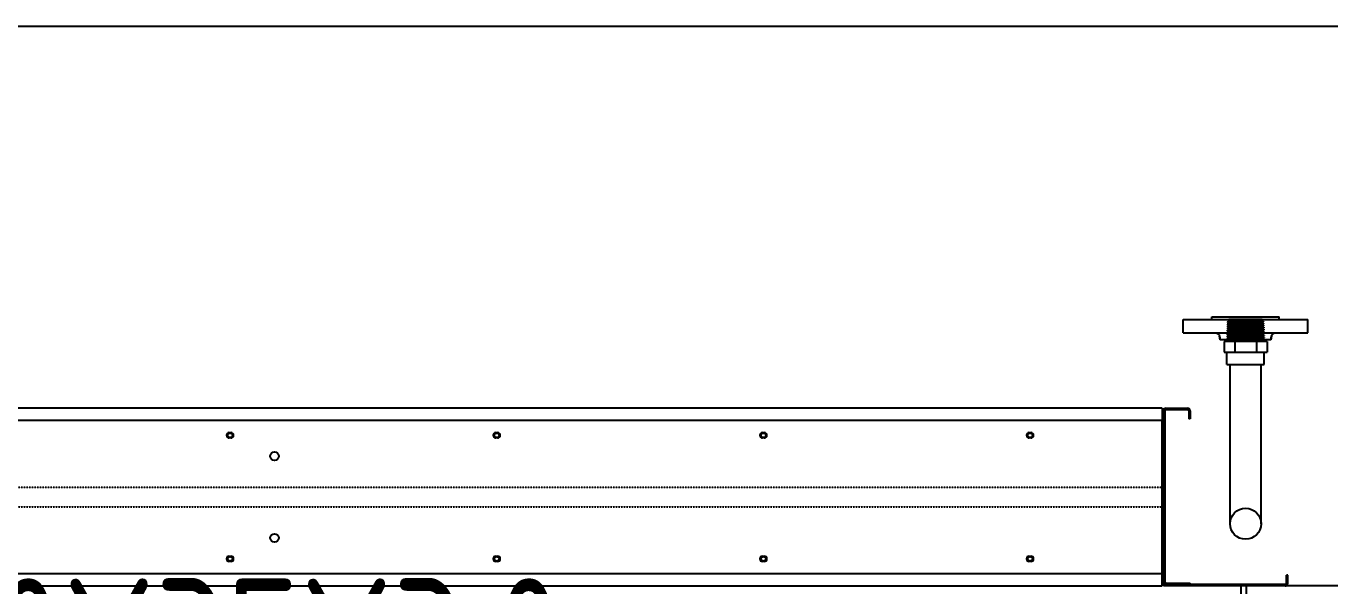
# Model space of a CAD drawing. Header units: millimetres. Extents: x -198529 to 244266, y -64 to 158464.
# Drawn here: x -144928 to -143461, y 112290 to 112920 of the extents above; entities that cross this region are included whole.
import ezdxf

# ---------------------------------------------------------------- set-up
doc = ezdxf.new("R2010")
doc.units = ezdxf.units.MM
doc.linetypes.add('HIDDEN', pattern=[0.2, 0.1, -0.1])
for name, color, linetype in [('0-DCC', 30, 'Continuous'), ('0-DCC-STRUC-T', 4, 'Continuous'), ('3_ALL_AXES', 7, 'Continuous'), ('7_ALL_FEATURES', 7, 'Continuous'), ('COIL-BANK', 8, 'Continuous'), ('K-CEIL-DCC-RACK', 10, 'Continuous')]:
    doc.layers.add(name, color=color, linetype=linetype)
doc.styles.add('EDRI-COM', font='tssdeng.shx', dxfattribs={"width": 0.8, "bigfont": 'hztxt.shx'})

# ---------------------------------------------------------------- blocks, each defined once
blk = doc.blocks.new('32')
at = {"layer": '3_ALL_AXES', "color": 7, "linetype": 'Continuous'}
for p, q in [((1186.6, 35.5), (1186.6, -104.5)), ((1201.6, 35.5), (1186.6, 35.5)), ((1201.6, 35.5), (1201.6, -104.5)), ((1183.6, 3.5), (1183.6, -72.5)), ((1186.6, 3.5), (1183.6, 3.5)), ((1209.6, -6.1), (1205.6, -5.3)), ((1209.6, -62.9), (1209.6, -6.1)), ((1186.6, -72.5), (1183.6, -72.5)), ((1209.6, -62.9), (1205.6, -63.7)), ((1201.6, -104.5), (1186.6, -104.5))]:
    blk.add_line(p, q, dxfattribs=at)
at = {"layer": '7_ALL_FEATURES', "color": 7, "linetype": 'Continuous'}
for p, q in [((1205.6, -5.3), (1209.6, -6.1)), ((1205.6, -63.7), (1209.6, -62.9))]:
    blk.add_line(p, q, dxfattribs=at)
for centre, start, end in [((1206.6, -0.4), 180, 258.6901), ((1206.6, -68.6), 101.3099, 180)]:
    blk.add_arc(centre, 5, start, end, dxfattribs=at)
blk = doc.blocks.new('DCC2850x2300(右)水平')
at = {"color": 0, "linetype": 'Continuous'}
for p, q in [((55076.3, -142002.3), (55076.3, -142002.7)), ((55076.3, -142002.3), (55076.4, -142002.3)), ((55076.3, -142002.7), (55076.4, -142002.8)), ((55078, -142003.4), (55076.3, -142004.6)), ((55078.2, -141998.8), (55076.4, -142000)), ((55076.4, -142000), (55076.4, -142000.4)), ((55076.4, -142000), (55076.4, -142000)), ((55076.4, -142000.4), (55076.4, -142000.5)), ((55076.4, -142000.5), (55078.1, -142001.1)), ((55078.1, -142001.1), (55076.4, -142002.3)), ((55076.4, -142002.8), (55078, -142003.4)), ((55078.2, -141996.5), (55076.5, -141997.7)), ((55076.5, -141997.7), (55076.5, -141998.1)), ((55076.5, -141997.7), (55076.5, -141997.7)), ((55076.5, -141998.1), (55076.5, -141998.2)), ((55076.5, -141998.2), (55078.2, -141998.8)), ((55078.1, -141994.5), (55076.7, -141995.9)), ((55076.7, -141995.9), (55076.7, -141995.9)), ((55076.7, -141995.9), (55078.2, -141996.5)), ((55078, -142003.4), (55078, -142003.4)), ((55115.4, -141994.5), (55078.1, -141994.5)), ((55078.1, -142001.1), (55078.1, -142001.1)), ((55078.3, -141996.5), (55078.2, -141996.5)), ((55078.2, -141998.8), (55078.2, -141998.8)), ((55104.5, -142002), (55096.8, -142002.2)), ((55115.2, -141995.4), (55115.3, -141995.4)), ((55115.3, -141995.4), (55116, -141995.1)), ((55117, -141996.5), (55115.3, -141995.4)), ((55115.3, -141997.7), (55117, -141997)), ((55117.1, -141998.8), (55115.3, -141997.7)), ((55115.3, -141997.7), (55115.3, -141997.7)), ((55115.4, -141994.5), (55116, -141995.1)), ((55115.4, -142000), (55117.1, -141999.3)), ((55117.1, -142001.1), (55115.4, -142000)), ((55115.4, -142000), (55115.4, -142000)), ((55115.4, -142002.3), (55115.5, -142002.3)), ((55115.5, -142002.3), (55117.1, -142001.6)), ((55117.2, -142003.4), (55115.5, -142002.3)), ((55115.5, -142004.6), (55117.2, -142003.9)), ((55116, -141995.1), (55116, -141995.1)), ((55117, -141996.5), (55117, -141997)), ((55117, -141996.5), (55117, -141996.5)), ((55117, -141997), (55117, -141997)), ((55117.1, -141998.8), (55117.1, -141999.3)), ((55117.1, -141998.8), (55117.1, -141998.8)), ((55117.1, -141999.3), (55117.1, -141999.3)), ((55117.1, -142001.1), (55117.2, -142001.6)), ((55117.1, -142001.1), (55117.1, -142001.1)), ((55117.2, -142003.4), (55117.2, -142003.9)), ((55117.2, -142003.4), (55117.2, -142003.4)), ((55117.2, -142003.9), (55117.2, -142003.9)), ((55075.8, -142018.4), (55075.8, -142019.5)), ((55075.8, -142018.4), (55075.9, -142018.4)), ((55077.7, -142014.9), (55075.9, -142016.1)), ((55075.9, -142016.1), (55075.9, -142016.5)), ((55075.9, -142016.1), (55075.9, -142016.1)), ((55075.9, -142016.5), (55075.9, -142016.6)), ((55075.9, -142016.6), (55077.6, -142017.2)), ((55077.6, -142017.2), (55075.9, -142018.4)), ((55076.1, -142011.5), (55076, -142011.9)), ((55076, -142011.9), (55076.1, -142012)), ((55077.7, -142012.6), (55076, -142013.8)), ((55076, -142013.8), (55076, -142014.2)), ((55076, -142013.8), (55076, -142013.8)), ((55076, -142014.2), (55076, -142014.3)), ((55076, -142014.3), (55077.7, -142014.9)), ((55077.9, -142008), (55076.1, -142009.2)), ((55076.1, -142009.2), (55076.1, -142009.6)), ((55076.1, -142009.2), (55076.1, -142009.2)), ((55076.1, -142009.7), (55077.8, -142010.3)), ((55077.8, -142010.3), (55076.1, -142011.5)), ((55076.1, -142011.5), (55076.1, -142011.5)), ((55076.1, -142012), (55077.7, -142012.6)), ((55077.9, -142005.7), (55076.2, -142006.9)), ((55076.2, -142006.9), (55076.2, -142007.3)), ((55076.2, -142006.9), (55076.2, -142006.9)), ((55076.2, -142007.3), (55076.2, -142007.4)), ((55076.2, -142007.4), (55077.9, -142008)), ((55076.3, -142004.6), (55076.3, -142005)), ((55076.3, -142004.6), (55076.3, -142004.6)), ((55076.3, -142005), (55076.3, -142005.1)), ((55076.3, -142005.1), (55077.9, -142005.7)), ((55077.6, -142017.2), (55077.6, -142017.2)), ((55077.8, -142012.6), (55077.7, -142012.6)), ((55077.7, -142014.9), (55077.7, -142014.9)), ((55077.8, -142010.3), (55077.8, -142010.3)), ((55078, -142005.7), (55077.9, -142005.7)), ((55077.9, -142008), (55077.9, -142008)), ((55117.3, -142005.7), (55115.5, -142004.6)), ((55115.5, -142004.6), (55115.5, -142004.6)), ((55115.6, -142006.9), (55117.3, -142006.2)), ((55117.4, -142008), (55115.6, -142006.9)), ((55115.6, -142006.9), (55115.6, -142006.9)), ((55115.7, -142009.2), (55117.4, -142008.5)), ((55117.4, -142010.3), (55115.7, -142009.2)), ((55115.7, -142009.2), (55115.7, -142009.2)), ((55115.7, -142011.5), (55115.8, -142011.5)), ((55115.8, -142011.5), (55117.4, -142010.8)), ((55117.5, -142012.6), (55115.8, -142011.5)), ((55115.8, -142013.8), (55117.5, -142013.1)), ((55117.6, -142014.9), (55115.8, -142013.8)), ((55115.8, -142013.8), (55115.8, -142013.8)), ((55115.9, -142016.1), (55117.6, -142015.4)), ((55117.6, -142017.2), (55115.9, -142016.1)), ((55115.9, -142016.1), (55115.9, -142016.1)), ((55117.3, -142005.7), (55117.3, -142006.2)), ((55117.3, -142005.7), (55117.3, -142005.7)), ((55117.3, -142006.2), (55117.3, -142006.2)), ((55117.4, -142008), (55117.4, -142008.5)), ((55117.4, -142008), (55117.4, -142008)), ((55117.4, -142008.5), (55117.4, -142008.5)), ((55117.4, -142010.3), (55117.4, -142010.8)), ((55117.4, -142010.3), (55117.4, -142010.3)), ((55117.4, -142010.8), (55117.4, -142010.8)), ((55117.5, -142012.6), (55117.5, -142013.1)), ((55117.5, -142012.6), (55117.5, -142012.6)), ((55117.5, -142013.1), (55117.5, -142013.1)), ((55117.6, -142014.9), (55117.6, -142015.4)), ((55117.6, -142014.9), (55117.6, -142014.9)), ((55117.6, -142015.4), (55117.6, -142015.4)), ((55117.6, -142017.2), (55117.7, -142019.5)), ((55117.6, -142017.2), (55117.6, -142017.2)), ((55072.5, -142019.5), (55072.5, -142031.5)), ((55121, -142019.5), (55072.5, -142019.5)), ((55072.5, -142031.5), (55121, -142031.5)), ((55075.8, -142045.5), (55075.8, -142031.5)), ((55084.6, -142019.5), (55084.6, -142031.5)), ((55108.9, -142019.5), (55108.9, -142031.5)), ((55117.8, -142045.5), (55117.8, -142031.5)), ((55121, -142019.5), (55121, -142031.5)), ((55075.8, -142045.5), (55117.8, -142045.5)), ((55079.3, -142224.5), (55079.3, -142045.5)), ((55114.3, -142224.5), (55114.3, -142045.5)), ((55002.8, -142094.5), (52355.8, -142094.5)), ((55002.8, -142094.5), (55002.8, -142108.5)), ((55004.3, -142096), (55002.8, -142096)), ((55004.3, -142293), (55004.3, -142096)), ((55005.8, -142097.5), (55005.8, -142290)), ((55007.3, -142094.5), (55031.3, -142094.5)), ((55007.3, -142096), (55031.3, -142096)), ((55032.8, -142097.5), (55032.8, -142106.5)), ((55034.3, -142106.5), (55032.8, -142106.5)), ((55034.3, -142097.5), (55034.3, -142106.5)), ((55002.8, -142108.5), (52355.8, -142108.5)), ((55002.8, -142280.5), (55002.8, -142108.5)), ((53953.3, -142122), (53955.3, -142122)), ((53955.3, -142128), (53953.3, -142128)), ((54253.3, -142122), (54255.3, -142122)), ((54255.3, -142128), (54253.3, -142128)), ((54553.3, -142122), (54555.3, -142122)), ((54555.3, -142128), (54553.3, -142128)), ((54853.3, -142122), (54855.3, -142122)), ((54855.3, -142128), (54853.3, -142128)), ((53953.3, -142261), (53955.3, -142261)), ((53955.3, -142267), (53953.3, -142267)), ((54253.3, -142261), (54255.3, -142261)), ((54255.3, -142267), (54253.3, -142267)), ((54553.3, -142261), (54555.3, -142261)), ((54555.3, -142267), (54553.3, -142267)), ((54853.3, -142261), (54855.3, -142261)), ((54855.3, -142267), (54853.3, -142267)), ((52355.8, -142280.5), (55002.8, -142280.5)), ((55002.8, -142294.5), (55002.8, -142280.5)), ((55142.8, -142291.5), (55142.8, -142282.5)), ((55144.3, -142282.5), (55142.8, -142282.5)), ((55144.3, -142291.5), (55144.3, -142282.5)), ((52355.8, -142294.5), (55002.8, -142294.5)), ((55004.3, -142293), (55002.8, -142293)), ((55004.3, -142293), (55004.3, -142294.5)), ((55141.3, -142293), (55004.3, -142293)), ((55141.3, -142294.5), (55004.3, -142294.5)), ((55007.3, -142291.5), (55034.3, -142291.5)), ((55034.3, -142293), (55034.3, -142291.5))]:
    blk.add_line(p, q, dxfattribs=at)
at = {"color": 0, "linetype": 'HIDDEN'}
for p, q in [((52355.8, -142183.5), (55004.3, -142183.5)), ((52355.8, -142205.5), (55004.3, -142205.5))]:
    blk.add_line(p, q, dxfattribs=at)
at = {"color": 0, "linetype": 'Continuous'}
for centre, radius in [((53954.3, -142125), 2.6), ((54254.3, -142125), 2.6), ((54554.3, -142125), 2.6), ((54854.3, -142125), 2.6), ((54004.3, -142148.5), 4.77), ((55096.8, -142224.5), 17.5), ((54004.3, -142240.5), 4.77), ((53954.3, -142264), 2.6), ((54254.3, -142264), 2.6), ((54554.3, -142264), 2.6), ((54854.3, -142264), 2.6)]:
    blk.add_circle(centre, radius, dxfattribs=at)
for centre, radius, start, end in [((55007.3, -142097.5), 3, 90, 180), ((55007.3, -142097.5), 1.5, 90, 180), ((55031.3, -142097.5), 3, 0, 90), ((55031.3, -142097.5), 1.5, 0, 90), ((53953.3, -142125), 3, 90, 270), ((53955.3, -142125), 3, 270, 90), ((54253.3, -142125), 3, 90, 270), ((54255.3, -142125), 3, 270, 90), ((54553.3, -142125), 3, 90, 270), ((54555.3, -142125), 3, 270, 90), ((54853.3, -142125), 3, 90, 270), ((54855.3, -142125), 3, 270, 90), ((53953.3, -142264), 3, 90, 270), ((53955.3, -142264), 3, 270, 90), ((54253.3, -142264), 3, 90, 270), ((54255.3, -142264), 3, 270, 90), ((54553.3, -142264), 3, 90, 270), ((54555.3, -142264), 3, 270, 90), ((54853.3, -142264), 3, 90, 270), ((54855.3, -142264), 3, 270, 90), ((55007.3, -142290), 3, 180, 270), ((55007.3, -142290), 1.5, 180, 270), ((55141.3, -142291.5), 3, 270, 0), ((55141.3, -142291.5), 1.5, 270, 0)]:
    blk.add_arc(centre, radius, start, end, dxfattribs=at)
for points, knots in [([(55096.8, -142002.2), (55095.4, -142002.2), (55092.8, -142002.2), (55089, -142002.3), (55085.6, -142002.4), (55082.9, -142002.4), (55081, -142002.5), (55079.8, -142002.5), (55078.8, -142002.6), (55078, -142002.6), (55077.3, -142002.6), (55076.8, -142002.7), (55076.6, -142002.7), (55076.4, -142002.7), (55076.4, -142002.7), (55076.3, -142002.7), (55076.3, -142002.7)], [0, 0, 0, 0, 0.194886, 0.382289, 0.555028, 0.706456, 0.772327, 0.830766, 0.881217, 0.923194, 0.956296, 0.980218, 0.988666, 0.994755, 0.99849, 1, 1, 1, 1]), ([(55076.3, -142004.6), (55076.3, -142004.5), (55076.5, -142004.5), (55076.8, -142004.5), (55077.4, -142004.5), (55078.1, -142004.4), (55078.9, -142004.4), (55080.4, -142004.3), (55082.7, -142004.3), (55085.7, -142004.2), (55089.1, -142004.1), (55092.9, -142004.1), (55095.5, -142004), (55096.8, -142004)], [0, 0, 0, 0, 0.007443, 0.024002, 0.049608, 0.084036, 0.126976, 0.178032, 0.302526, 0.452904, 0.623591, 0.808236, 1, 1, 1, 1]), ([(55076.4, -142000), (55076.5, -141999.9), (55076.6, -141999.9), (55077, -141999.9), (55077.5, -141999.9), (55078.2, -141999.8), (55079.1, -141999.8), (55080.5, -141999.7), (55082.8, -141999.7), (55085.8, -141999.6), (55089.2, -141999.5), (55092.9, -141999.5), (55095.5, -141999.4), (55096.8, -141999.4)], [0, 0, 0, 0, 0.007522, 0.024149, 0.04981, 0.084282, 0.127252, 0.178328, 0.302827, 0.453168, 0.623785, 0.808339, 1, 1, 1, 1]), ([(55096.8, -141999.9), (55095.4, -141999.9), (55092.8, -141999.9), (55089.1, -142000), (55085.6, -142000.1), (55083, -142000.1), (55081.1, -142000.2), (55079.9, -142000.2), (55078.9, -142000.3), (55078, -142000.3), (55077.3, -142000.3), (55076.9, -142000.4), (55076.6, -142000.4), (55076.5, -142000.4), (55076.4, -142000.4), (55076.4, -142000.4), (55076.4, -142000.4)], [0, 0, 0, 0, 0.194884, 0.382286, 0.555024, 0.706453, 0.772323, 0.830762, 0.881213, 0.92319, 0.956293, 0.980215, 0.988663, 0.994753, 0.998489, 1, 1, 1, 1]), ([(55076.4, -142002.3), (55076.4, -142002.2), (55076.6, -142002.2), (55076.9, -142002.2), (55077.4, -142002.2), (55078.1, -142002.1), (55079, -142002.1), (55080.5, -142002), (55082.7, -142002), (55085.7, -142001.9), (55089.2, -142001.8), (55092.9, -142001.8), (55095.5, -142001.7), (55096.8, -142001.7)], [0, 0, 0, 0, 0.007512, 0.02413, 0.049784, 0.084251, 0.127219, 0.178293, 0.302791, 0.453138, 0.623764, 0.808328, 1, 1, 1, 1]), ([(55076.5, -141997.7), (55076.5, -141997.6), (55076.7, -141997.6), (55077, -141997.6), (55077.6, -141997.6), (55078.3, -141997.5), (55079.1, -141997.5), (55080.6, -141997.4), (55082.8, -141997.4), (55085.8, -141997.3), (55089.2, -141997.2), (55092.9, -141997.2), (55095.5, -141997.1), (55096.8, -141997.1)], [0, 0, 0, 0, 0.007527, 0.024157, 0.049822, 0.084296, 0.127269, 0.178346, 0.302844, 0.453185, 0.623799, 0.808346, 1, 1, 1, 1]), ([(55096.8, -141997.6), (55095.4, -141997.6), (55092.9, -141997.6), (55089.1, -141997.7), (55085.6, -141997.8), (55083, -141997.8), (55081.1, -141997.9), (55080, -141997.9), (55078.9, -141998), (55078.1, -141998), (55077.4, -141998), (55077, -141998.1), (55076.7, -141998.1), (55076.6, -141998.1), (55076.5, -141998.1), (55076.5, -141998.1), (55076.5, -141998.1)], [0, 0, 0, 0, 0.19488, 0.382281, 0.555016, 0.706441, 0.77231, 0.83075, 0.881201, 0.923179, 0.956283, 0.980207, 0.988657, 0.994748, 0.998486, 1, 1, 1, 1]), ([(55096.8, -141995.5), (55095.5, -141995.5), (55092.9, -141995.5), (55089.2, -141995.6), (55085.8, -141995.6), (55083.2, -141995.7), (55081.4, -141995.7), (55080.2, -141995.7), (55079.2, -141995.8), (55078.3, -141995.8), (55077.7, -141995.8), (55077.2, -141995.8), (55076.9, -141995.9), (55076.8, -141995.9), (55076.7, -141995.9), (55076.7, -141995.9), (55076.7, -141995.9)], [0, 0, 0, 0, 0.193208, 0.37938, 0.551313, 0.702383, 0.768258, 0.826835, 0.877567, 0.919981, 0.953681, 0.978364, 0.987255, 0.993823, 0.998059, 1, 1, 1, 1]), ([(55103.9, -142002.7), (55102.4, -142002.7), (55099.5, -142002.8), (55095, -142002.9), (55090.7, -142003), (55087.3, -142003), (55084.8, -142003.1), (55083.2, -142003.2), (55081.7, -142003.2), (55080.5, -142003.2), (55079.5, -142003.3), (55078.8, -142003.3), (55078.4, -142003.4), (55078.1, -142003.4), (55078.1, -142003.4), (55078, -142003.4)], [0, 0, 0, 0, 0.168288, 0.342742, 0.513259, 0.669976, 0.740262, 0.803796, 0.859648, 0.906992, 0.94517, 0.973638, 0.991944, 0.997245, 1, 1, 1, 1]), ([(55115.4, -142000), (55115.3, -142000), (55115.1, -142000), (55114.8, -142000.1), (55114.3, -142000.1), (55113.3, -142000.2), (55111.7, -142000.2), (55109.4, -142000.3), (55106.6, -142000.4), (55103.5, -142000.4), (55100.1, -142000.5), (55096.6, -142000.6), (55093.1, -142000.6), (55089.7, -142000.7), (55086.6, -142000.8), (55083.9, -142000.8), (55081.9, -142000.9), (55080.5, -142000.9), (55079.7, -142001), (55079.1, -142001), (55078.6, -142001), (55078.3, -142001.1), (55078.2, -142001.1), (55078.1, -142001.1)], [0, 0, 0, 0, 0.004718, 0.013916, 0.02757, 0.04553, 0.093694, 0.156696, 0.232213, 0.317503, 0.409437, 0.504668, 0.599711, 0.691107, 0.775508, 0.849856, 0.911414, 0.936697, 0.95798, 0.975064, 0.987833, 0.996164, 1, 1, 1, 1]), ([(55115.3, -141997.7), (55115.2, -141997.7), (55115.1, -141997.7), (55114.7, -141997.8), (55114.2, -141997.8), (55113.2, -141997.9), (55111.6, -141997.9), (55109.3, -141998), (55106.6, -141998.1), (55103.4, -141998.1), (55100.1, -141998.2), (55096.6, -141998.3), (55093.1, -141998.3), (55089.7, -141998.4), (55086.6, -141998.5), (55083.9, -141998.5), (55081.9, -141998.6), (55080.6, -141998.6), (55079.8, -141998.7), (55079.2, -141998.7), (55078.7, -141998.7), (55078.4, -141998.8), (55078.2, -141998.8), (55078.2, -141998.8)], [0, 0, 0, 0, 0.004723, 0.013928, 0.027578, 0.04554, 0.093706, 0.156709, 0.232217, 0.317505, 0.409432, 0.504656, 0.599696, 0.691086, 0.775482, 0.849832, 0.911386, 0.936673, 0.957957, 0.975048, 0.987818, 0.996149, 1, 1, 1, 1]), ([(55115.2, -141995.4), (55115.2, -141995.4), (55115, -141995.4), (55114.7, -141995.5), (55114.2, -141995.5), (55113.2, -141995.6), (55111.6, -141995.6), (55109.3, -141995.7), (55106.5, -141995.8), (55103.4, -141995.8), (55100, -141995.9), (55096.6, -141996), (55093.1, -141996), (55089.8, -141996.1), (55086.7, -141996.2), (55084, -141996.2), (55082, -141996.3), (55080.6, -141996.3), (55079.9, -141996.4), (55079.2, -141996.4), (55078.8, -141996.4), (55078.5, -141996.5), (55078.3, -141996.5), (55078.3, -141996.5)], [0, 0, 0, 0, 0.004738, 0.013949, 0.02759, 0.045563, 0.093728, 0.156738, 0.232245, 0.317527, 0.409451, 0.504669, 0.599701, 0.691086, 0.775476, 0.849819, 0.911375, 0.936654, 0.957941, 0.97504, 0.987802, 0.996136, 1, 1, 1, 1]), ([(55116, -141995.1), (55116, -141995.1), (55115.8, -141995.1), (55115.5, -141995.1), (55115, -141995.2), (55114.3, -141995.2), (55113.5, -141995.2), (55112.1, -141995.3), (55110, -141995.3), (55107.1, -141995.3), (55103.9, -141995.4), (55100.4, -141995.4), (55098, -141995.5), (55096.8, -141995.5)], [0, 0, 0, 0, 0.007979, 0.025065, 0.051136, 0.085945, 0.129166, 0.180396, 0.304907, 0.4549, 0.624914, 0.808803, 1, 1, 1, 1]), ([(55096.8, -141997.1), (55098.1, -141997.1), (55100.7, -141997), (55104.4, -141997), (55107.9, -141996.9), (55110.5, -141996.8), (55112.4, -141996.8), (55113.5, -141996.7), (55114.6, -141996.7), (55115.4, -141996.7), (55116.1, -141996.6), (55116.5, -141996.6), (55116.8, -141996.6), (55116.9, -141996.6), (55117, -141996.6), (55117, -141996.5), (55117, -141996.5)], [0, 0, 0, 0, 0.195025, 0.382532, 0.555337, 0.706796, 0.772667, 0.831096, 0.881524, 0.923465, 0.956518, 0.980374, 0.988786, 0.994834, 0.998525, 1, 1, 1, 1]), ([(55117, -141997), (55116.9, -141997), (55116.8, -141997.1), (55116.4, -141997.1), (55115.9, -141997.1), (55115.2, -141997.2), (55114.3, -141997.2), (55112.8, -141997.2), (55110.6, -141997.3), (55107.6, -141997.4), (55104.2, -141997.4), (55100.6, -141997.5), (55098, -141997.6), (55096.8, -141997.6)], [0, 0, 0, 0, 0.008991, 0.0269, 0.053623, 0.08893, 0.132504, 0.183955, 0.30855, 0.458206, 0.627504, 0.810302, 1, 1, 1, 1]), ([(55096.8, -141999.4), (55098.1, -141999.4), (55100.7, -141999.3), (55104.4, -141999.3), (55107.9, -141999.2), (55110.6, -141999.1), (55112.4, -141999.1), (55113.6, -141999), (55114.6, -141999), (55115.5, -141999), (55116.1, -141998.9), (55116.6, -141998.9), (55116.8, -141998.9), (55117, -141998.9), (55117, -141998.9), (55117.1, -141998.8), (55117.1, -141998.8)], [0, 0, 0, 0, 0.195029, 0.382539, 0.555347, 0.706806, 0.772677, 0.831105, 0.881532, 0.923473, 0.956524, 0.98038, 0.98879, 0.994837, 0.998528, 1, 1, 1, 1]), ([(55117.1, -141999.3), (55117, -141999.3), (55116.8, -141999.4), (55116.5, -141999.4), (55115.9, -141999.4), (55115.2, -141999.5), (55114.3, -141999.5), (55112.8, -141999.5), (55110.6, -141999.6), (55107.6, -141999.7), (55104.2, -141999.7), (55100.6, -141999.8), (55098.1, -141999.9), (55096.8, -141999.9)], [0, 0, 0, 0, 0.008986, 0.02689, 0.05361, 0.088914, 0.132486, 0.183937, 0.308532, 0.45819, 0.627492, 0.810295, 1, 1, 1, 1]), ([(55096.8, -142001.7), (55098.1, -142001.7), (55100.7, -142001.6), (55104.5, -142001.6), (55107.9, -142001.5), (55110.6, -142001.4), (55112.5, -142001.4), (55113.7, -142001.3), (55114.7, -142001.3), (55115.5, -142001.3), (55116.2, -142001.2), (55116.7, -142001.2), (55116.9, -142001.2), (55117, -142001.2), (55117.1, -142001.2), (55117.1, -142001.1), (55117.1, -142001.1)], [0, 0, 0, 0, 0.195031, 0.382541, 0.55535, 0.706811, 0.772681, 0.831109, 0.881535, 0.923476, 0.956527, 0.980383, 0.988793, 0.99484, 0.99853, 1, 1, 1, 1]), ([(55117.2, -142003.9), (55117.2, -142003.9), (55117, -142004), (55116.6, -142004), (55116.1, -142004), (55115.3, -142004.1), (55114.5, -142004.1), (55113, -142004.1), (55110.7, -142004.2), (55107.7, -142004.3), (55104.3, -142004.3), (55100.6, -142004.4), (55098.1, -142004.5), (55096.8, -142004.5)], [0, 0, 0, 0, 0.00896, 0.026843, 0.053545, 0.088835, 0.132398, 0.183843, 0.308437, 0.458107, 0.627431, 0.810263, 1, 1, 1, 1]), ([(55096.8, -142004), (55097.4, -142004), (55100, -142003.9), (55102.6, -142003.9), (55104.5, -142003.9)], [0, 0, 0, 0, 0.255994, 1, 1, 1, 1]), ([(55115.4, -142002.3), (55115.3, -142002.3), (55115, -142002.4), (55114.3, -142002.4), (55113.3, -142002.5), (55111.9, -142002.5), (55110.3, -142002.6), (55107.5, -142002.6), (55105.4, -142002.7), (55103.9, -142002.7)], [0, 0, 0, 0, 0.0276, 0.08675, 0.176349, 0.294613, 0.439281, 0.60732, 1, 1, 1, 1]), ([(55117.1, -142001.6), (55117.1, -142001.6), (55117, -142001.6), (55116.6, -142001.7), (55115.9, -142001.7), (55114.8, -142001.8), (55113.3, -142001.8), (55111.5, -142001.9), (55108.5, -142002), (55106.2, -142002), (55104.5, -142002)], [0, 0, 0, 0, 0.009428, 0.026832, 0.085404, 0.174691, 0.292917, 0.437709, 0.606152, 1, 1, 1, 1]), ([(55104.5, -142003.9), (55105.4, -142003.8), (55107.1, -142003.8), (55109.6, -142003.8), (55111.8, -142003.7), (55113.6, -142003.7), (55114.9, -142003.6), (55115.8, -142003.6), (55116.3, -142003.5), (55116.7, -142003.5), (55117, -142003.5), (55117.1, -142003.5), (55117.2, -142003.4), (55117.2, -142003.4)], [0, 0, 0, 0, 0.212609, 0.407289, 0.579804, 0.726385, 0.843847, 0.890832, 0.929638, 0.960053, 0.98193, 0.995183, 1, 1, 1, 1]), ([(55117.2, -142001.6), (55117.2, -142001.6), (55117.2, -142001.6), (55117.1, -142001.6), (55117.1, -142001.6)], [0, 0, 0, 0, 0.355019, 1, 1, 1, 1]), ([(55075.9, -142016.1), (55076, -142016), (55076.1, -142016), (55076.5, -142016), (55077, -142016), (55077.7, -142015.9), (55078.6, -142015.9), (55080.1, -142015.8), (55082.4, -142015.8), (55085.5, -142015.7), (55089, -142015.6), (55092.8, -142015.6), (55095.4, -142015.5), (55096.8, -142015.5)], [0, 0, 0, 0, 0.007412, 0.023947, 0.049534, 0.083947, 0.126877, 0.177927, 0.30242, 0.452812, 0.623523, 0.8082, 1, 1, 1, 1]), ([(55096.8, -142016), (55095.4, -142016), (55092.7, -142016), (55088.9, -142016.1), (55085.3, -142016.2), (55082.6, -142016.2), (55080.7, -142016.3), (55079.5, -142016.3), (55078.4, -142016.4), (55077.6, -142016.4), (55076.9, -142016.4), (55076.4, -142016.5), (55076.1, -142016.5), (55076, -142016.5), (55076, -142016.5), (55075.9, -142016.5), (55075.9, -142016.5)], [0, 0, 0, 0, 0.194889, 0.382294, 0.555034, 0.706463, 0.772335, 0.830776, 0.881227, 0.923205, 0.956308, 0.980231, 0.988679, 0.994767, 0.998499, 1, 1, 1, 1]), ([(55075.9, -142018.4), (55075.9, -142018.3), (55076.1, -142018.3), (55076.4, -142018.3), (55076.9, -142018.3), (55077.7, -142018.2), (55078.6, -142018.2), (55080.1, -142018.1), (55082.4, -142018.1), (55085.5, -142018), (55089, -142017.9), (55092.8, -142017.9), (55095.4, -142017.8), (55096.8, -142017.8)], [0, 0, 0, 0, 0.007394, 0.023915, 0.049489, 0.083893, 0.126816, 0.177862, 0.302353, 0.452753, 0.623479, 0.808176, 1, 1, 1, 1]), ([(55096.8, -142011.4), (55095.4, -142011.4), (55092.8, -142011.4), (55088.9, -142011.5), (55085.4, -142011.6), (55082.7, -142011.6), (55080.8, -142011.7), (55079.6, -142011.7), (55078.6, -142011.8), (55077.7, -142011.8), (55077, -142011.8), (55076.6, -142011.9), (55076.3, -142011.9), (55076.2, -142011.9), (55076.1, -142011.9), (55076, -142011.9), (55076, -142011.9)], [0, 0, 0, 0, 0.19489, 0.382297, 0.555038, 0.70647, 0.772341, 0.830781, 0.881232, 0.923209, 0.956311, 0.980231, 0.988678, 0.994765, 0.998498, 1, 1, 1, 1]), ([(55076, -142013.8), (55076, -142013.7), (55076.2, -142013.7), (55076.5, -142013.7), (55077.1, -142013.7), (55077.8, -142013.6), (55078.7, -142013.6), (55080.2, -142013.5), (55082.5, -142013.5), (55085.5, -142013.4), (55089, -142013.3), (55092.8, -142013.3), (55095.4, -142013.2), (55096.8, -142013.2)], [0, 0, 0, 0, 0.007432, 0.023983, 0.049583, 0.084008, 0.126945, 0.178, 0.302494, 0.452876, 0.623569, 0.808225, 1, 1, 1, 1]), ([(55096.8, -142013.7), (55095.4, -142013.7), (55092.8, -142013.7), (55088.9, -142013.8), (55085.4, -142013.9), (55082.7, -142013.9), (55080.7, -142014), (55079.5, -142014), (55078.5, -142014.1), (55077.6, -142014.1), (55076.9, -142014.1), (55076.5, -142014.2), (55076.2, -142014.2), (55076.1, -142014.2), (55076, -142014.2), (55076, -142014.2), (55076, -142014.2)], [0, 0, 0, 0, 0.194893, 0.382301, 0.555044, 0.706477, 0.772349, 0.830789, 0.881239, 0.923215, 0.956317, 0.980236, 0.988682, 0.994768, 0.9985, 1, 1, 1, 1]), ([(55076.1, -142009.2), (55076.2, -142009.1), (55076.4, -142009.1), (55076.7, -142009.1), (55077.2, -142009.1), (55077.9, -142009), (55078.8, -142009), (55080.3, -142008.9), (55082.6, -142008.9), (55085.6, -142008.8), (55089.1, -142008.7), (55092.9, -142008.7), (55095.4, -142008.6), (55096.8, -142008.6)], [0, 0, 0, 0, 0.007436, 0.023991, 0.049592, 0.084018, 0.126956, 0.178012, 0.302506, 0.452887, 0.623576, 0.808229, 1, 1, 1, 1]), ([(55096.8, -142009.1), (55095.4, -142009.1), (55092.8, -142009.1), (55089, -142009.2), (55085.4, -142009.3), (55082.8, -142009.3), (55080.9, -142009.4), (55079.7, -142009.4), (55078.6, -142009.5), (55077.8, -142009.5), (55077.1, -142009.5), (55076.6, -142009.6), (55076.4, -142009.6), (55076.2, -142009.6), (55076.2, -142009.6), (55076.1, -142009.6), (55076.1, -142009.6)], [0, 0, 0, 0, 0.194887, 0.382294, 0.555033, 0.706459, 0.772328, 0.830769, 0.881218, 0.923196, 0.9563, 0.980221, 0.988671, 0.994759, 0.998493, 1, 1, 1, 1]), ([(55076.1, -142009.6), (55076.1, -142009.7), (55076.1, -142009.7), (55076.1, -142009.7), (55076.1, -142009.7)], [0, 0, 0, 0, 0.355954, 1, 1, 1, 1]), ([(55076.1, -142011.5), (55076.1, -142011.4), (55076.3, -142011.4), (55076.6, -142011.4), (55077.2, -142011.4), (55077.9, -142011.3), (55078.7, -142011.3), (55080.3, -142011.2), (55082.5, -142011.2), (55085.6, -142011.1), (55089.1, -142011), (55092.8, -142011), (55095.4, -142010.9), (55096.8, -142010.9)], [0, 0, 0, 0, 0.007442, 0.024005, 0.049611, 0.08404, 0.126983, 0.17804, 0.302535, 0.452911, 0.623594, 0.808239, 1, 1, 1, 1]), ([(55076.2, -142006.9), (55076.3, -142006.8), (55076.4, -142006.8), (55076.8, -142006.8), (55077.3, -142006.8), (55078, -142006.7), (55078.9, -142006.7), (55080.4, -142006.6), (55082.6, -142006.6), (55085.7, -142006.5), (55089.1, -142006.4), (55092.9, -142006.4), (55095.5, -142006.3), (55096.8, -142006.3)], [0, 0, 0, 0, 0.007437, 0.023991, 0.049592, 0.084017, 0.126954, 0.178009, 0.302503, 0.452883, 0.623576, 0.808229, 1, 1, 1, 1]), ([(55096.8, -142006.8), (55095.4, -142006.8), (55092.8, -142006.8), (55089, -142006.9), (55085.5, -142007), (55082.8, -142007), (55080.9, -142007.1), (55079.7, -142007.1), (55078.7, -142007.2), (55077.8, -142007.2), (55077.1, -142007.2), (55076.7, -142007.3), (55076.4, -142007.3), (55076.3, -142007.3), (55076.2, -142007.3), (55076.2, -142007.3), (55076.2, -142007.3)], [0, 0, 0, 0, 0.194879, 0.382278, 0.555012, 0.706439, 0.77231, 0.83075, 0.881202, 0.923181, 0.956287, 0.980213, 0.988663, 0.994754, 0.998491, 1, 1, 1, 1]), ([(55096.8, -142004.5), (55095.4, -142004.5), (55092.8, -142004.5), (55089, -142004.6), (55085.5, -142004.7), (55082.9, -142004.7), (55081, -142004.8), (55079.8, -142004.8), (55078.7, -142004.9), (55077.9, -142004.9), (55077.2, -142004.9), (55076.8, -142005), (55076.5, -142005), (55076.4, -142005), (55076.3, -142005), (55076.3, -142005), (55076.3, -142005)], [0, 0, 0, 0, 0.194889, 0.382296, 0.555036, 0.706464, 0.772334, 0.830774, 0.881224, 0.9232, 0.956302, 0.980223, 0.988671, 0.994759, 0.998493, 1, 1, 1, 1]), ([(55115.9, -142016.1), (55115.8, -142016.1), (55115.6, -142016.1), (55115.3, -142016.2), (55114.8, -142016.2), (55113.8, -142016.3), (55112.1, -142016.3), (55109.7, -142016.4), (55106.9, -142016.5), (55103.6, -142016.5), (55100.2, -142016.6), (55096.6, -142016.7), (55093, -142016.7), (55089.5, -142016.8), (55086.3, -142016.9), (55083.5, -142016.9), (55081.4, -142017), (55080.1, -142017), (55079.3, -142017.1), (55078.6, -142017.1), (55078.1, -142017.1), (55077.8, -142017.2), (55077.7, -142017.2), (55077.6, -142017.2)], [0, 0, 0, 0, 0.004682, 0.013868, 0.027488, 0.045417, 0.093592, 0.15659, 0.232159, 0.317497, 0.409502, 0.504798, 0.59991, 0.691349, 0.775795, 0.850134, 0.911686, 0.936934, 0.958179, 0.975244, 0.987966, 0.996218, 1, 1, 1, 1]), ([(55115.8, -142013.8), (55115.7, -142013.8), (55115.6, -142013.8), (55115.2, -142013.9), (55114.7, -142013.9), (55113.7, -142014), (55112, -142014), (55109.7, -142014.1), (55106.8, -142014.2), (55103.6, -142014.2), (55100.1, -142014.3), (55096.6, -142014.4), (55093, -142014.4), (55089.5, -142014.5), (55086.4, -142014.6), (55083.6, -142014.6), (55081.5, -142014.7), (55080.1, -142014.7), (55079.3, -142014.8), (55078.7, -142014.8), (55078.2, -142014.8), (55077.9, -142014.9), (55077.7, -142014.9), (55077.7, -142014.9)], [0, 0, 0, 0, 0.00469, 0.01388, 0.02751, 0.045446, 0.093623, 0.156623, 0.232188, 0.317516, 0.409511, 0.504798, 0.599897, 0.691328, 0.775764, 0.8501, 0.911653, 0.936904, 0.958152, 0.975219, 0.987951, 0.996214, 1, 1, 1, 1]), ([(55115.7, -142009.2), (55115.6, -142009.2), (55115.4, -142009.2), (55115.1, -142009.3), (55114.6, -142009.3), (55113.6, -142009.4), (55111.9, -142009.4), (55109.6, -142009.5), (55106.8, -142009.6), (55103.6, -142009.6), (55100.1, -142009.7), (55096.6, -142009.8), (55093, -142009.8), (55089.6, -142009.9), (55086.4, -142010), (55083.7, -142010), (55081.6, -142010.1), (55080.3, -142010.1), (55079.5, -142010.2), (55078.8, -142010.2), (55078.3, -142010.2), (55078, -142010.3), (55077.9, -142010.3), (55077.8, -142010.3)], [0, 0, 0, 0, 0.004686, 0.013856, 0.027457, 0.045393, 0.093532, 0.156528, 0.232054, 0.317378, 0.409357, 0.504638, 0.599736, 0.691175, 0.775614, 0.84998, 0.911543, 0.936806, 0.95808, 0.975162, 0.987886, 0.996178, 1, 1, 1, 1]), ([(55115.7, -142011.5), (55115.7, -142011.5), (55115.5, -142011.5), (55115.2, -142011.6), (55114.6, -142011.6), (55113.6, -142011.7), (55112, -142011.7), (55109.6, -142011.8), (55106.8, -142011.9), (55103.6, -142011.9), (55100.1, -142012), (55096.6, -142012.1), (55093, -142012.1), (55089.6, -142012.2), (55086.4, -142012.3), (55083.6, -142012.3), (55081.6, -142012.4), (55080.2, -142012.4), (55079.4, -142012.5), (55078.7, -142012.5), (55078.3, -142012.5), (55078, -142012.6), (55077.8, -142012.6), (55077.8, -142012.6)], [0, 0, 0, 0, 0.004693, 0.013886, 0.027524, 0.045464, 0.093638, 0.156638, 0.232197, 0.317516, 0.4095, 0.504775, 0.599863, 0.691287, 0.775716, 0.850053, 0.911609, 0.936866, 0.95812, 0.97519, 0.98793, 0.996208, 1, 1, 1, 1]), ([(55115.6, -142006.9), (55115.5, -142006.9), (55115.4, -142006.9), (55115, -142007), (55114.5, -142007), (55113.5, -142007.1), (55111.9, -142007.1), (55109.5, -142007.2), (55106.7, -142007.3), (55103.5, -142007.3), (55100.1, -142007.4), (55096.6, -142007.5), (55093, -142007.5), (55089.6, -142007.6), (55086.5, -142007.7), (55083.7, -142007.7), (55081.7, -142007.8), (55080.3, -142007.8), (55079.5, -142007.9), (55078.9, -142007.9), (55078.4, -142007.9), (55078.1, -142008), (55077.9, -142008), (55077.9, -142008)], [0, 0, 0, 0, 0.004697, 0.013882, 0.027492, 0.045433, 0.093594, 0.156596, 0.232131, 0.317456, 0.409434, 0.50471, 0.599804, 0.691231, 0.775663, 0.850015, 0.911571, 0.936826, 0.958094, 0.975175, 0.987896, 0.996179, 1, 1, 1, 1]), ([(55115.5, -142004.6), (55115.5, -142004.6), (55115.3, -142004.6), (55114.9, -142004.7), (55114.4, -142004.7), (55113.4, -142004.8), (55111.8, -142004.8), (55109.5, -142004.9), (55106.7, -142005), (55103.5, -142005), (55100.1, -142005.1), (55096.6, -142005.2), (55093, -142005.2), (55089.6, -142005.3), (55086.5, -142005.4), (55083.8, -142005.4), (55081.7, -142005.5), (55080.4, -142005.5), (55079.6, -142005.6), (55078.9, -142005.6), (55078.5, -142005.6), (55078.2, -142005.7), (55078, -142005.7), (55078, -142005.7)], [0, 0, 0, 0, 0.004711, 0.013913, 0.027538, 0.045485, 0.093669, 0.156678, 0.232224, 0.317549, 0.409523, 0.504789, 0.599872, 0.691284, 0.775705, 0.850039, 0.911587, 0.936838, 0.9581, 0.975179, 0.987903, 0.996179, 1, 1, 1, 1]), ([(55096.8, -142006.3), (55098.1, -142006.3), (55100.7, -142006.2), (55104.5, -142006.2), (55108, -142006.1), (55110.7, -142006), (55112.6, -142006), (55113.8, -142005.9), (55114.8, -142005.9), (55115.7, -142005.9), (55116.3, -142005.8), (55116.8, -142005.8), (55117.1, -142005.8), (55117.2, -142005.8), (55117.2, -142005.8), (55117.3, -142005.7), (55117.3, -142005.7)], [0, 0, 0, 0, 0.195036, 0.38255, 0.555363, 0.706828, 0.7727, 0.831128, 0.881554, 0.923493, 0.956543, 0.980396, 0.988803, 0.994848, 0.998535, 1, 1, 1, 1]), ([(55117.3, -142006.2), (55117.2, -142006.2), (55117, -142006.3), (55116.7, -142006.3), (55116.1, -142006.3), (55115.4, -142006.4), (55114.5, -142006.4), (55113, -142006.4), (55110.8, -142006.5), (55107.8, -142006.6), (55104.3, -142006.6), (55100.6, -142006.7), (55098.1, -142006.8), (55096.8, -142006.8)], [0, 0, 0, 0, 0.008932, 0.026792, 0.053474, 0.088749, 0.132301, 0.183739, 0.308331, 0.458013, 0.62736, 0.810226, 1, 1, 1, 1]), ([(55096.8, -142008.6), (55098.1, -142008.6), (55100.7, -142008.5), (55104.6, -142008.5), (55108.1, -142008.4), (55110.7, -142008.3), (55112.6, -142008.3), (55113.8, -142008.2), (55114.9, -142008.2), (55115.7, -142008.2), (55116.4, -142008.1), (55116.9, -142008.1), (55117.1, -142008.1), (55117.3, -142008.1), (55117.3, -142008.1), (55117.4, -142008), (55117.4, -142008)], [0, 0, 0, 0, 0.195034, 0.382549, 0.555361, 0.706825, 0.772696, 0.831125, 0.881551, 0.923491, 0.956541, 0.980396, 0.988804, 0.994849, 0.998536, 1, 1, 1, 1]), ([(55117.4, -142008.5), (55117.3, -142008.5), (55117.1, -142008.6), (55116.8, -142008.6), (55116.2, -142008.6), (55115.5, -142008.7), (55114.6, -142008.7), (55113.1, -142008.7), (55110.8, -142008.8), (55107.8, -142008.9), (55104.4, -142008.9), (55100.6, -142009), (55098.1, -142009.1), (55096.8, -142009.1)], [0, 0, 0, 0, 0.008911, 0.026752, 0.05342, 0.088683, 0.132226, 0.183659, 0.308251, 0.457942, 0.62731, 0.810199, 1, 1, 1, 1]), ([(55096.8, -142010.9), (55098.1, -142010.9), (55100.7, -142010.8), (55104.6, -142010.8), (55108.1, -142010.7), (55110.8, -142010.6), (55112.7, -142010.6), (55113.9, -142010.5), (55114.9, -142010.5), (55115.8, -142010.5), (55116.5, -142010.4), (55116.9, -142010.4), (55117.2, -142010.4), (55117.3, -142010.4), (55117.4, -142010.4), (55117.4, -142010.3), (55117.4, -142010.3)], [0, 0, 0, 0, 0.195032, 0.382545, 0.555357, 0.706818, 0.77269, 0.831119, 0.881547, 0.923488, 0.956539, 0.980395, 0.988804, 0.994849, 0.998537, 1, 1, 1, 1]), ([(55117.4, -142010.8), (55117.4, -142010.8), (55117.2, -142010.9), (55116.8, -142010.9), (55116.3, -142010.9), (55115.5, -142011), (55114.6, -142011), (55113.1, -142011), (55110.9, -142011.1), (55107.8, -142011.2), (55104.4, -142011.2), (55100.6, -142011.3), (55098.1, -142011.4), (55096.8, -142011.4)], [0, 0, 0, 0, 0.00895, 0.026826, 0.053523, 0.088809, 0.132369, 0.183811, 0.308406, 0.45808, 0.62741, 0.810252, 1, 1, 1, 1]), ([(55096.8, -142013.2), (55098.1, -142013.2), (55100.8, -142013.1), (55104.6, -142013.1), (55108.1, -142013), (55110.8, -142012.9), (55112.8, -142012.9), (55114, -142012.8), (55115, -142012.8), (55115.9, -142012.8), (55116.6, -142012.7), (55117, -142012.7), (55117.3, -142012.7), (55117.4, -142012.7), (55117.5, -142012.7), (55117.5, -142012.6), (55117.5, -142012.6)], [0, 0, 0, 0, 0.195034, 0.382549, 0.55536, 0.706824, 0.772696, 0.831125, 0.881552, 0.923492, 0.956543, 0.980398, 0.988807, 0.994852, 0.998539, 1, 1, 1, 1]), ([(55117.5, -142013.1), (55117.4, -142013.1), (55117.3, -142013.2), (55116.9, -142013.2), (55116.3, -142013.2), (55115.6, -142013.3), (55114.7, -142013.3), (55113.2, -142013.3), (55110.9, -142013.4), (55107.9, -142013.5), (55104.4, -142013.5), (55100.7, -142013.6), (55098.1, -142013.7), (55096.8, -142013.7)], [0, 0, 0, 0, 0.00894, 0.026808, 0.053497, 0.088778, 0.132333, 0.183774, 0.308368, 0.458045, 0.627386, 0.81024, 1, 1, 1, 1]), ([(55096.8, -142015.5), (55098.1, -142015.5), (55100.8, -142015.4), (55104.6, -142015.4), (55108.2, -142015.3), (55110.9, -142015.2), (55112.8, -142015.2), (55114, -142015.1), (55115.1, -142015.1), (55115.9, -142015.1), (55116.6, -142015), (55117.1, -142015), (55117.3, -142015), (55117.5, -142015), (55117.5, -142015), (55117.6, -142014.9), (55117.6, -142014.9)], [0, 0, 0, 0, 0.195034, 0.382547, 0.555358, 0.70682, 0.772692, 0.831122, 0.88155, 0.92349, 0.956542, 0.980398, 0.988807, 0.994852, 0.99854, 1, 1, 1, 1]), ([(55117.6, -142015.4), (55117.5, -142015.4), (55117.3, -142015.5), (55117, -142015.5), (55116.4, -142015.5), (55115.7, -142015.6), (55114.8, -142015.6), (55113.2, -142015.6), (55111, -142015.7), (55107.9, -142015.8), (55104.4, -142015.8), (55100.7, -142015.9), (55098.1, -142016), (55096.8, -142016)], [0, 0, 0, 0, 0.008926, 0.026781, 0.053461, 0.088734, 0.132285, 0.183722, 0.308315, 0.458, 0.627352, 0.810222, 1, 1, 1, 1]), ([(55096.8, -142017.8), (55098.1, -142017.8), (55100.8, -142017.7), (55104.7, -142017.7), (55108.2, -142017.6), (55110.9, -142017.5), (55112.9, -142017.5), (55114.1, -142017.4), (55115.1, -142017.4), (55116, -142017.4), (55116.7, -142017.3), (55117.1, -142017.3), (55117.4, -142017.3), (55117.5, -142017.3), (55117.6, -142017.3), (55117.6, -142017.2), (55117.6, -142017.2)], [0, 0, 0, 0, 0.195039, 0.382557, 0.555373, 0.70684, 0.772713, 0.831142, 0.881569, 0.923508, 0.956557, 0.98041, 0.988816, 0.994859, 0.998544, 1, 1, 1, 1])]:
    blk.add_open_spline(points, degree=3, knots=knots, dxfattribs=at)
at = {"color": 0, "xscale": -1, "rotation": 89.99999999999993}
blk.add_blockref('32', (55062.2, -140808), dxfattribs=at)

msp = doc.modelspace()

# ---------------------------------------------------------------- linework, layer by layer
at = {"layer": 'COIL-BANK'}
msp.add_line((-153606.8, 112920), (-138791, 112920), dxfattribs=at)
at = {"layer": 'K-CEIL-DCC-RACK'}
for points in [[(-143561.2, 106859.5), (-143361.2, 106859.5), (-143361.2, 112290), (-143561.2, 112290)], [(-143555.2, 106859.5), (-143367.2, 106859.5), (-143367.2, 112290), (-143555.2, 112290)]]:
    msp.add_lwpolyline(points, close=True, dxfattribs=at)

# ---------------------------------------------------------------- block references
at = {"layer": '0-DCC'}
msp.add_blockref('DCC2850x2300(右)水平', (-198652.8, 254584.5), dxfattribs=at)

# ---------------------------------------------------------------- texts
at = {"layer": '0-DCC-STRUC-T', "style": 'EDRI-COM', "width": 0.8}
msp.add_text('C200X100X35X3.0', height=150, dxfattribs=at).set_placement((-145521, 112148.5))

doc.saveas('drawing.dxf')
